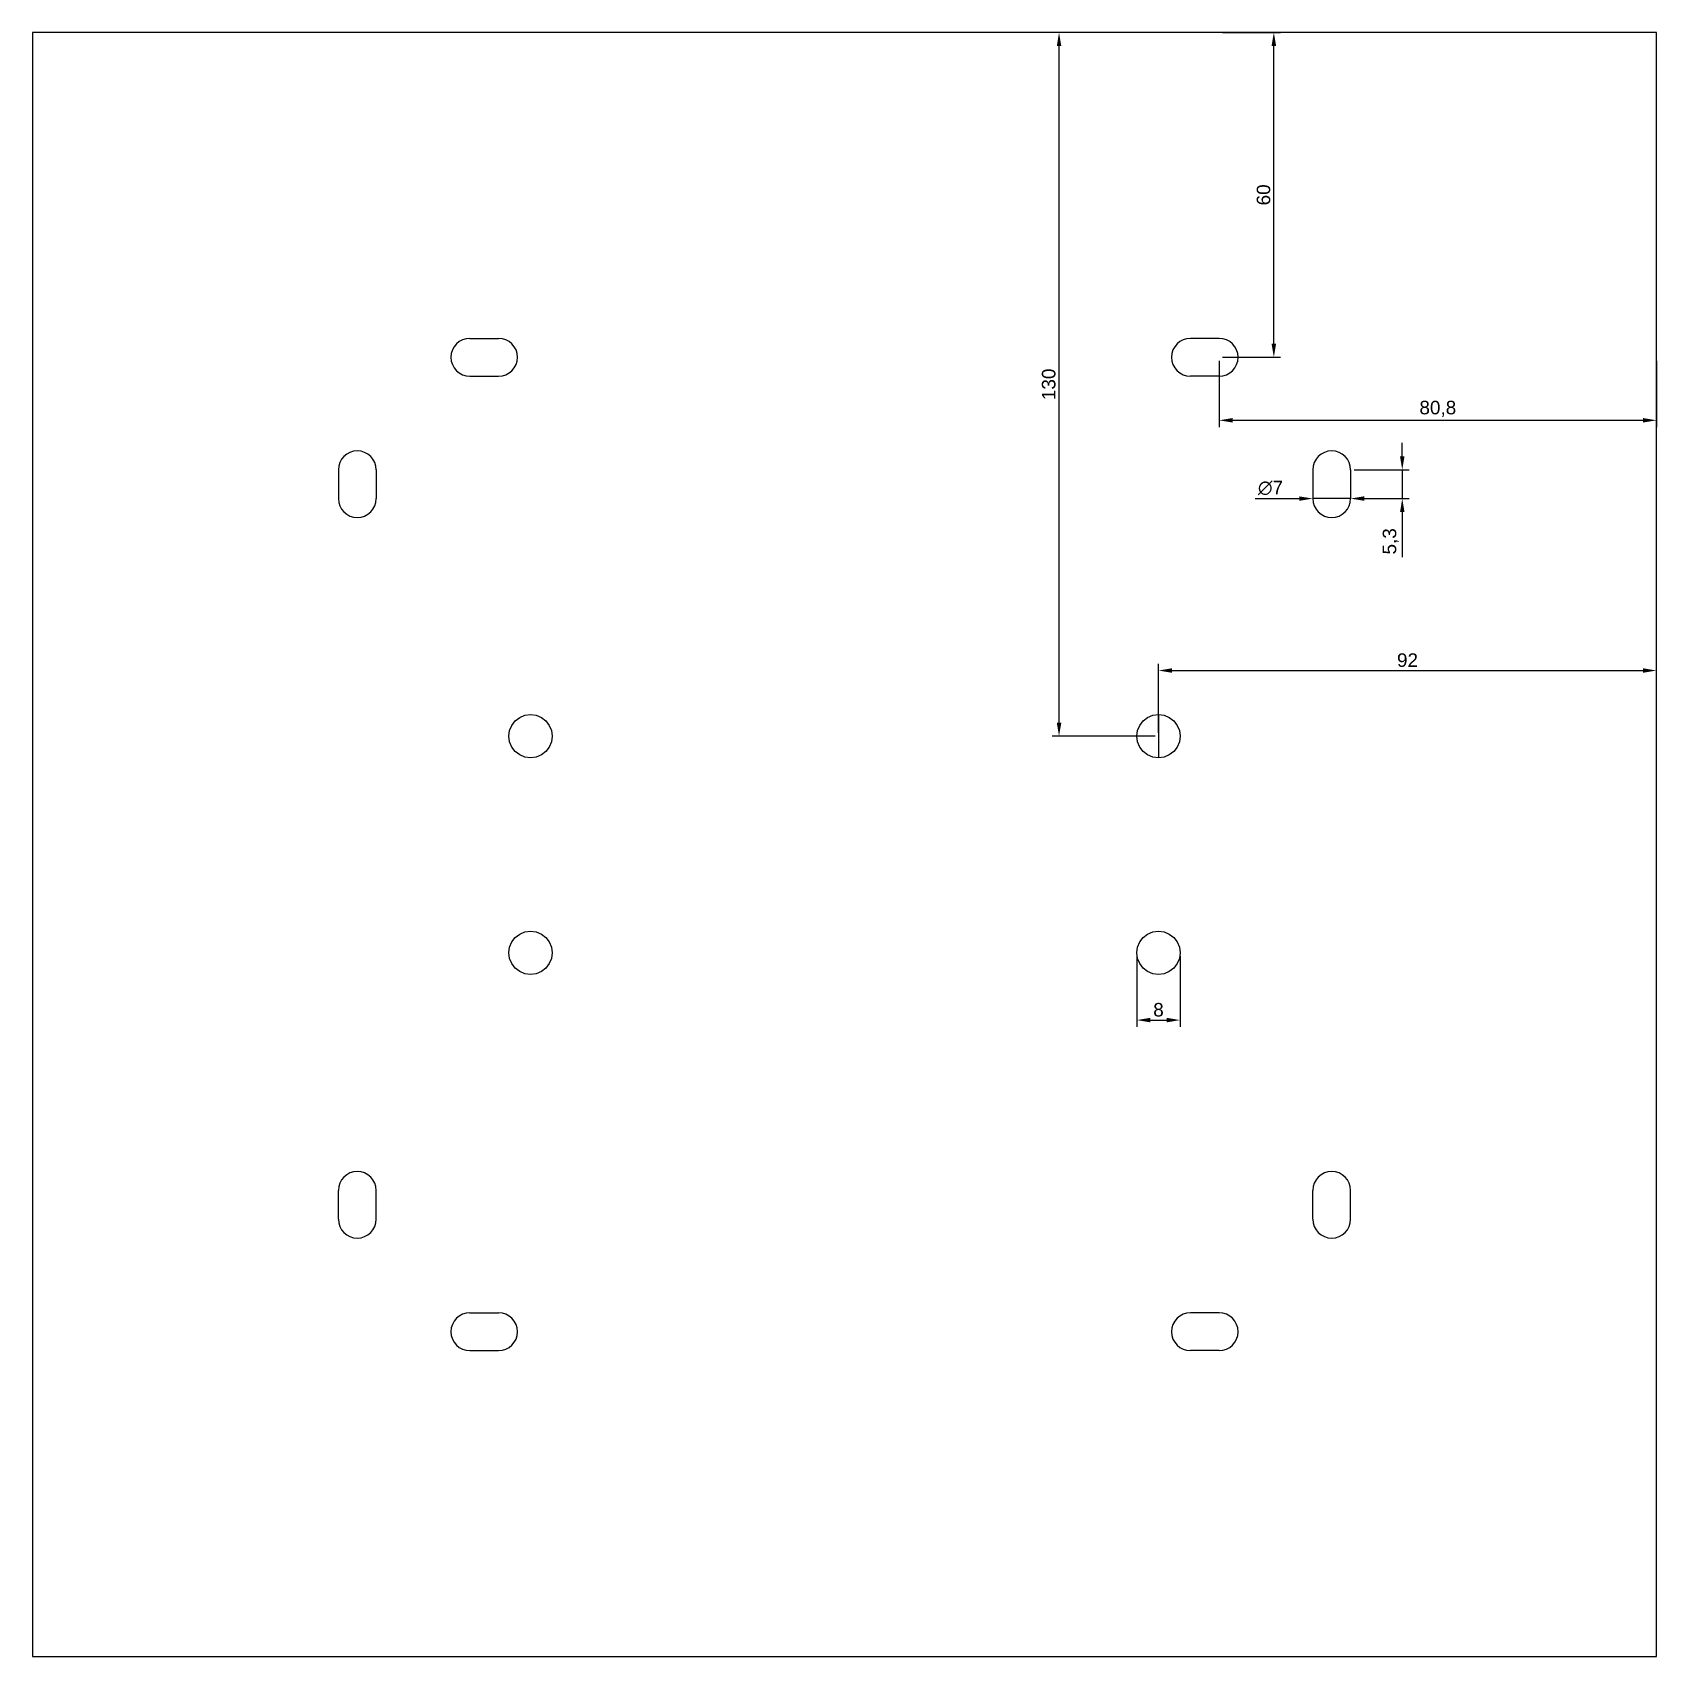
# Model space of a CAD drawing. Header units: inches. Extents: x 0 to 300, y 0 to 300.
import ezdxf

# ---------------------------------------------------------------- set-up
doc = ezdxf.new("R2010")
doc.units = ezdxf.units.IN
doc.header["$MEASUREMENT"] = 0
doc.layers.add('标注', color=2, linetype='Continuous')
doc.styles.get("Standard").update_dxf_attribs({"font": 'arial.ttf'})
doc.dimstyles.new('ISO-25', dxfattribs={"dimtxt": 2.5, "dimasz": 2.5, "dimexe": 1.25, "dimexo": 0.625, "dimtad": 1, "dimtxsty": 'Standard', "dimcen": 2.5, "dimadec": 0, "dimazin": 0, "dimtfac": 1, "dimtmove": 0, "dimatfit": 3, "dimfxl": 1, "dimarcsym": 0})

# ---------------------------------------------------------------- blocks, each defined once
blk = doc.blocks.new('*D9')
at = {"layer": 'Defpoints', "color": 0, "transparency": 16777216}
for p in [(204, 130), (212, 130), (212, 117.56)]:
    blk.add_point(p, dxfattribs=at)
at = {"layer": '标注', "color": 0, "lineweight": -2, "transparency": 16777216}
for p, q in [((204, 129.38), (204, 116.31)), ((212, 129.38), (212, 116.31)), ((206.5, 117.56), (209.5, 117.56))]:
    blk.add_line(p, q, dxfattribs=at)
at = {"layer": '标注', "color": 0, "transparency": 16777216}
for points in [[(206.5, 117.98), (206.5, 117.15), (204, 117.56)], [(209.5, 117.98), (209.5, 117.15), (212, 117.56)]]:
    blk.add_solid(points, dxfattribs=at)
at = {"layer": '标注', "color": 0, "transparency": 16777216, "insert": (208, 119.46), "char_height": 2.5, "attachment_point": 5}
blk.add_mtext('8', dxfattribs=at)
blk = doc.blocks.new('*D10')
at = {"layer": 'Defpoints', "color": 0, "transparency": 16777216}
for p in [(243.5, 219.2), (243.5, 213.9), (253.03, 213.9)]:
    blk.add_point(p, dxfattribs=at)
at = {"layer": '标注', "color": 0, "lineweight": -2, "transparency": 16777216}
for p, q in [((253.03, 221.7), (253.03, 224.2)), ((244.12, 219.2), (254.28, 219.2)), ((253.03, 219.2), (253.03, 213.9)), ((244.12, 213.9), (254.28, 213.9)), ((253.03, 211.4), (253.03, 203.1))]:
    blk.add_line(p, q, dxfattribs=at)
at = {"layer": '标注', "color": 0, "transparency": 16777216}
for points in [[(252.62, 221.7), (253.45, 221.7), (253.03, 219.2)], [(252.62, 211.4), (253.45, 211.4), (253.03, 213.9)]]:
    blk.add_solid(points, dxfattribs=at)
at = {"layer": '标注', "color": 0, "transparency": 16777216, "insert": (250.9, 206), "char_height": 2.5, "attachment_point": 5, "rotation": 90}
blk.add_mtext('5,3', dxfattribs=at)
blk = doc.blocks.new('*D11')
at = {"layer": 'Defpoints', "color": 0, "transparency": 16777216}
for p in [(236.5, 213.9), (243.5, 213.9)]:
    blk.add_point(p, dxfattribs=at)
at = {"layer": '标注', "color": 0, "lineweight": -2, "transparency": 16777216}
for p, q in [((225.89, 213.89), (234, 213.9)), ((243.5, 213.9), (236.5, 213.9)), ((246, 213.9), (248.5, 213.9))]:
    blk.add_line(p, q, dxfattribs=at)
at = {"layer": '标注', "color": 0, "transparency": 16777216}
for points in [[(234, 214.31), (234, 213.48), (236.5, 213.9)], [(246, 214.32), (246, 213.49), (243.5, 213.9)]]:
    blk.add_solid(points, dxfattribs=at)
at = {"layer": '标注', "color": 0, "transparency": 16777216, "insert": (228.69, 215.86), "char_height": 2.5, "attachment_point": 5, "rotation": 0.0328}
blk.add_mtext('∅7', dxfattribs=at)
blk = doc.blocks.new('*D12')
at = {"layer": 'Defpoints', "color": 0, "transparency": 16777216}
for p in [(219.2, 300), (229.31, 300), (219.2, 240)]:
    blk.add_point(p, dxfattribs=at)
at = {"layer": '标注', "color": 0, "lineweight": -2, "transparency": 16777216}
for p, q in [((219.82, 300), (230.56, 300)), ((229.31, 242.5), (229.31, 297.5)), ((219.82, 240), (230.56, 240))]:
    blk.add_line(p, q, dxfattribs=at)
at = {"layer": '标注', "color": 0, "transparency": 16777216}
for points in [[(228.89, 297.5), (229.73, 297.5), (229.31, 300)], [(228.89, 242.5), (229.73, 242.5), (229.31, 240)]]:
    blk.add_solid(points, dxfattribs=at)
at = {"layer": '标注', "color": 0, "transparency": 16777216, "insert": (227.41, 270), "char_height": 2.5, "attachment_point": 5, "rotation": 90}
blk.add_mtext('60', dxfattribs=at)
blk = doc.blocks.new('*D13')
at = {"layer": 'Defpoints', "color": 0, "transparency": 16777216}
for p in [(219.2, 240), (300, 240), (300, 228.36)]:
    blk.add_point(p, dxfattribs=at)
at = {"layer": '标注', "color": 0, "lineweight": -2, "transparency": 16777216}
for p, q in [((219.2, 239.37), (219.2, 227.11)), ((300, 239.37), (300, 227.11)), ((221.7, 228.36), (297.5, 228.36))]:
    blk.add_line(p, q, dxfattribs=at)
at = {"layer": '标注', "color": 0, "transparency": 16777216}
for points in [[(221.7, 228.77), (221.7, 227.94), (219.2, 228.36)], [(297.5, 228.77), (297.5, 227.94), (300, 228.36)]]:
    blk.add_solid(points, dxfattribs=at)
at = {"layer": '标注', "color": 0, "transparency": 16777216, "insert": (259.6, 230.48), "char_height": 2.5, "attachment_point": 5}
blk.add_mtext('80,8', dxfattribs=at)
blk = doc.blocks.new('*D14')
at = {"layer": 'Defpoints', "color": 0, "transparency": 16777216}
for p in [(300, 182.14), (208, 170), (300, 170)]:
    blk.add_point(p, dxfattribs=at)
at = {"layer": '标注', "color": 0, "lineweight": -2, "transparency": 16777216}
for p, q in [((208, 170.62), (208, 183.39)), ((300, 170.62), (300, 183.39)), ((210.5, 182.14), (297.5, 182.14))]:
    blk.add_line(p, q, dxfattribs=at)
at = {"layer": '标注', "color": 0, "transparency": 16777216}
for points in [[(210.5, 182.55), (210.5, 181.72), (208, 182.14)], [(297.5, 182.55), (297.5, 181.72), (300, 182.14)]]:
    blk.add_solid(points, dxfattribs=at)
at = {"layer": '标注', "color": 0, "transparency": 16777216, "insert": (254, 184.04), "char_height": 2.5, "attachment_point": 5}
blk.add_mtext('92', dxfattribs=at)
blk = doc.blocks.new('*D15')
at = {"layer": 'Defpoints', "color": 0, "transparency": 16777216}
for p in [(189.63, 300), (208, 300), (208, 170)]:
    blk.add_point(p, dxfattribs=at)
at = {"layer": '标注', "color": 0, "lineweight": -2, "transparency": 16777216}
for p, q in [((207.38, 300), (188.38, 300)), ((189.63, 172.5), (189.63, 297.5)), ((207.38, 170), (188.38, 170))]:
    blk.add_line(p, q, dxfattribs=at)
at = {"layer": '标注', "color": 0, "transparency": 16777216}
for points in [[(189.22, 297.5), (190.05, 297.5), (189.63, 300)], [(189.22, 172.5), (190.05, 172.5), (189.63, 170)]]:
    blk.add_solid(points, dxfattribs=at)
at = {"layer": '标注', "color": 0, "transparency": 16777216, "insert": (187.73, 235), "char_height": 2.5, "attachment_point": 5, "rotation": 90}
blk.add_mtext('130', dxfattribs=at)

msp = doc.modelspace()

# ---------------------------------------------------------------- linework, layer by layer
for p, q in [((80.8, 243.5), (86.1, 243.5)), ((219.2, 243.5), (213.9, 243.5)), ((80.8, 236.5), (86.1, 236.5)), ((219.2, 236.5), (213.9, 236.5)), ((56.5, 219.2), (56.5, 213.9)), ((63.5, 219.2), (63.5, 213.9)), ((236.5, 219.2), (236.5, 213.9)), ((243.5, 219.2), (243.5, 213.9)), ((90.965, 173.864), (92, 174)), ((92, 174), (93.035, 173.864)), ((206.965, 173.864), (208, 174)), ((208, 174), (209.035, 173.864)), ((88, 170), (88.136, 171.035)), ((88.136, 171.035), (88.536, 172)), ((88.536, 172), (89.172, 172.828)), ((89.172, 172.828), (90, 173.464)), ((90, 173.464), (90.965, 173.864)), ((93.035, 173.864), (94, 173.464)), ((94, 173.464), (94.828, 172.828)), ((94.828, 172.828), (95.464, 172)), ((95.464, 172), (95.864, 171.035)), ((95.864, 171.035), (96, 170)), ((204, 170), (204.136, 171.035)), ((204.136, 171.035), (204.536, 172)), ((204.536, 172), (205.172, 172.828)), ((205.172, 172.828), (206, 173.464)), ((206, 173.464), (206.965, 173.864)), ((209.035, 173.864), (210, 173.464)), ((210, 173.464), (210.828, 172.828)), ((210.828, 172.828), (211.464, 172)), ((211.464, 172), (211.864, 171.035)), ((211.864, 171.035), (212, 170)), ((88.136, 168.965), (88, 170)), ((88.536, 168), (88.136, 168.965)), ((89.172, 167.172), (88.536, 168)), ((95.464, 168), (94.828, 167.172)), ((95.864, 168.965), (95.464, 168)), ((96, 170), (95.864, 168.965)), ((204.136, 168.965), (204, 170)), ((204.536, 168), (204.136, 168.965)), ((205.172, 167.172), (204.536, 168)), ((211.464, 168), (210.828, 167.172)), ((211.864, 168.965), (211.464, 168)), ((212, 170), (211.864, 168.965)), ((90, 166.536), (89.172, 167.172)), ((90.965, 166.136), (90, 166.536)), ((92, 166), (90.965, 166.136)), ((93.035, 166.136), (92, 166)), ((94, 166.536), (93.035, 166.136)), ((94.828, 167.172), (94, 166.536)), ((206, 166.536), (205.172, 167.172)), ((206.965, 166.136), (206, 166.536)), ((208, 166), (206.965, 166.136)), ((209.035, 166.136), (208, 166)), ((210, 166.536), (209.035, 166.136)), ((210.828, 167.172), (210, 166.536)), ((88.136, 131.035), (88.536, 132)), ((88.536, 132), (89.172, 132.828)), ((89.172, 132.828), (90, 133.464)), ((90, 133.464), (90.965, 133.864)), ((90.965, 133.864), (92, 134)), ((92, 134), (93.035, 133.864)), ((93.035, 133.864), (94, 133.464)), ((94, 133.464), (94.828, 132.828)), ((94.828, 132.828), (95.464, 132)), ((95.464, 132), (95.864, 131.035)), ((204.136, 131.035), (204.536, 132)), ((204.536, 132), (205.172, 132.828)), ((205.172, 132.828), (206, 133.464)), ((206, 133.464), (206.965, 133.864)), ((206.965, 133.864), (208, 134)), ((208, 134), (209.035, 133.864)), ((209.035, 133.864), (210, 133.464)), ((210, 133.464), (210.828, 132.828)), ((210.828, 132.828), (211.464, 132)), ((211.464, 132), (211.864, 131.035)), ((88, 130), (88.136, 131.035)), ((88.136, 128.965), (88, 130)), ((95.864, 131.035), (96, 130)), ((96, 130), (95.864, 128.965)), ((204, 130), (204.136, 131.035)), ((204.136, 128.965), (204, 130)), ((211.864, 131.035), (212, 130)), ((212, 130), (211.864, 128.965)), ((88.536, 128), (88.136, 128.965)), ((89.172, 127.172), (88.536, 128)), ((90, 126.536), (89.172, 127.172)), ((90.965, 126.136), (90, 126.536)), ((92, 126), (90.965, 126.136)), ((93.035, 126.136), (92, 126)), ((94, 126.536), (93.035, 126.136)), ((94.828, 127.172), (94, 126.536)), ((95.464, 128), (94.828, 127.172)), ((95.864, 128.965), (95.464, 128)), ((204.536, 128), (204.136, 128.965)), ((205.172, 127.172), (204.536, 128)), ((206, 126.536), (205.172, 127.172)), ((206.965, 126.136), (206, 126.536)), ((208, 126), (206.965, 126.136)), ((209.035, 126.136), (208, 126)), ((210, 126.536), (209.035, 126.136)), ((210.828, 127.172), (210, 126.536)), ((211.464, 128), (210.828, 127.172)), ((211.864, 128.965), (211.464, 128)), ((56.5, 80.8), (56.5, 86.1)), ((63.5, 80.8), (63.5, 86.1)), ((236.5, 80.8), (236.5, 86.1)), ((243.5, 80.8), (243.5, 86.1)), ((80.8, 63.5), (86.1, 63.5)), ((219.2, 63.5), (213.9, 63.5)), ((80.8, 56.5), (86.1, 56.5)), ((219.2, 56.5), (213.9, 56.5))]:
    msp.add_line(p, q)
msp.add_lwpolyline([(0, 0), (300, 0), (300, 300), (0, 300)], close=True)
for centre, start, end in [((80.8, 240), 90, 270), ((86.1, 240), 270, 90), ((213.9, 240), 90, 270), ((219.2, 240), 270, 90), ((60, 219.2), 0, 180), ((240, 219.2), 0, 180), ((60, 213.9), 180, 0), ((240, 213.9), 180, 0), ((60, 86.1), 0, 180), ((240, 86.1), 0, 180), ((60, 80.8), 180, 0), ((240, 80.8), 180, 0), ((80.8, 60), 90, 270), ((86.1, 60), 270, 90), ((213.9, 60), 90, 270), ((219.2, 60), 270, 90)]:
    msp.add_arc(centre, 3.5, start, end)
at = {"layer": '标注'}
msp.add_line((208, 174), (208, 166), dxfattribs=at)

# ---------------------------------------------------------------- dimensions: what is measured, and where the dimension line sits
for base, p1, p2, picture, middle in [((189.634, 300), (208, 170), (208, 300), '*D15', (187.732, 235)), ((229.31, 300), (219.2, 240), (219.2, 300), '*D12', (227.408, 270)), ((253.032, 213.9), (243.5, 219.2), (243.5, 213.9), '*D10', (250.905, 205.999))]:
    dim = msp.add_linear_dim(base=base, p1=p1, p2=p2, angle=90, dimstyle='ISO-25', dxfattribs=at)
    dim.commit()
    dim.dimension.update_dxf_attribs({"geometry": picture, "text_midpoint": middle})
for base, p1, p2, picture, middle in [((300, 228.356), (219.2, 240), (300, 240), '*D13', (259.6, 230.484)), ((300, 182.136), (208, 170), (300, 170), '*D14', (254, 184.037)), ((212, 117.562), (204, 130), (212, 130), '*D9', (208, 119.464))]:
    dim = msp.add_linear_dim(base=base, p1=p1, p2=p2, dimstyle='ISO-25', dxfattribs=at)
    dim.commit()
    dim.dimension.update_dxf_attribs({"geometry": picture, "text_midpoint": middle})
dim = msp.add_diameter_dim_2p(p1=(243.5, 213.902), p2=(236.5, 213.898), dimstyle='ISO-25', dxfattribs=at)
dim.commit()
dim.dimension.update_dxf_attribs({"geometry": '*D11', "text_midpoint": (228.694, 215.865)})

doc.saveas('drawing.dxf')
